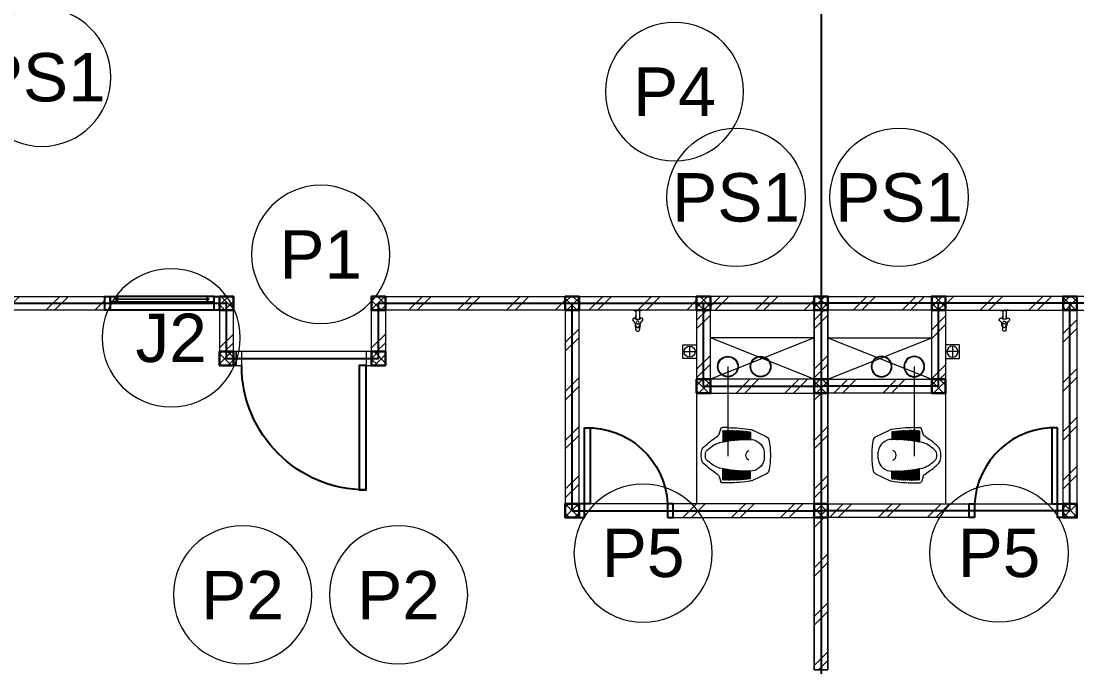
# Model space of a CAD drawing. Header units: millimetres. Extents: x -108 to 357, y -17 to 192.
# Drawn here: x 52.76 to 60.4, y 135.73 to 140.4 of the extents above; entities that cross this region are included whole.
import ezdxf
from ezdxf.enums import TextEntityAlignment as Align

# ---------------------------------------------------------------- set-up
doc = ezdxf.new("R2010")
doc.units = ezdxf.units.MM
for name, color, linetype, lineweight in [('ars', 11, 'Continuous', 0), ('KACA', 151, 'Continuous', 5), ('KOL', 1, 'Continuous', 30), ('KOLOM', 4, 'Continuous', 9), ('lan', 7, 'Continuous', 15), ('NOT', 7, 'Continuous', 20), ('SANITAIR', 15, 'Continuous', 9), ('tem', 5, 'Continuous', 20), ('u', 6, 'Continuous', 20)]:
    doc.layers.add(name, color=color, linetype=linetype, lineweight=lineweight)
doc.layers.add('as', color=1, linetype='Continuous', plot=False)
doc.layers.add('Kusen', color=30, linetype='Continuous')
doc.styles.add('S', font='simplex', dxfattribs={"width": 0.75})
doc.styles.get("Standard").update_dxf_attribs({"font": 'arial.ttf'})
pattern_1 = [(45, (65.3338, -6.02464), (-0.1767767, 0.1767767), []), (45, (65.3963, -6.02464), (-0.1767767, 0.1767767), [])]
pattern_2 = [(45, (66.2838, -6.92464), (-0.1767767, 0.1767767), []), (45, (66.3463, -6.92464), (-0.1767767, 0.1767767), [])]
pattern_3 = [(45, (68.0138, -1.92464), (-0.1767767, 0.1767767), []), (45, (68.0763, -1.92464), (-0.1767767, 0.1767767), [])]
pattern_4 = [(45, (68.0138, -2.82464), (-0.1767767, 0.1767767), []), (45, (68.0763, -2.82464), (-0.1767767, 0.1767767), [])]
pattern_5 = [(45, (68.0138, -3.42464), (-0.1767767, 0.1767767), []), (45, (68.0763, -3.42464), (-0.1767767, 0.1767767), [])]
pattern_6 = [(45, (67.1638, -3.42464), (-0.1767767, 0.1767767), []), (45, (67.2263, -3.42464), (-0.1767767, 0.1767767), [])]

# ---------------------------------------------------------------- blocks, each defined once
blk = doc.blocks.new('KRAN ATAS')
for p, q in [((-0.0198, 0), (0, 0)), ((-0.0198, -0.0015), (-0.0198, 0)), ((0.0198, 0), (0, 0)), ((0.0198, -0.0015), (0.0198, 0)), ((-0.0193, -0.002), (0, -0.002)), ((-0.0087, -0.006), (-0.0087, -0.0441)), ((0.0193, -0.002), (0, -0.002)), ((0.0087, -0.006), (0.0087, -0.0441))]:
    blk.add_line(p, q)
for centre, radius, start, end in [((-0.0191, -0.047), 0.00682, 147.2603, 232.4214), ((-0.0188, -0.0464), 0.00682, 67.5786, 152.7397), ((-0.0514, -0.0871), 0.0447, 7.4918, 50.9581), ((-0.0193, -0.0015), 0.0005, 180, 270), ((0, -0.0187), 0.0268, 232.9628, 307.0372), ((-0.0127, -0.006), 0.004, 0, 90), ((0.0743, -0.0604), 0.0878, 163.7486, 168.4446), ((-0.0388, -0.0275), 0.03, 343.7486, 0), ((0.0514, -0.0871), 0.0447, 129.0419, 172.5082), ((0.0127, -0.006), 0.004, 90, 180), ((0.0388, -0.0275), 0.03, 180, 196.2514), ((-0.0743, -0.0604), 0.0878, 11.5554, 16.2514), ((0.0188, -0.0464), 0.00682, 27.2603, 112.4214), ((0.0193, -0.0015), 0.0005, 270, 0), ((0.0191, -0.047), 0.00682, 307.5786, 32.7397), ((0.0743, -0.0604), 0.0878, 182.0552, 189.0251), ((-0.0892, -0.0965), 0.08, 0.3555, 16.2023), ((-0.0004, -0.0965), 0.0088, 176.8553, 272.6444), ((-0.0004, -0.0613), 0.0068, 86.5771, 273.4229), ((-0.0003, -0.0804), 0.00682, 187.5786, 272.7397), ((0.0004, -0.0613), 0.0068, 266.5771, 93.4229), ((0.0003, -0.0804), 0.00682, 267.2603, 352.4214), ((0.0004, -0.0965), 0.0088, 267.3556, 3.1447), ((0.0892, -0.0965), 0.08, 163.7977, 179.6445), ((-0.0743, -0.0604), 0.0878, 350.9749, 357.9448)]:
    blk.add_arc(centre, radius, start, end)
blk = doc.blocks.new('AVOOR')
blk.add_lwpolyline([(-21.8185, -71.5914), (-21.9185, -71.5914), (-21.9185, -71.4914), (-21.8185, -71.4914)], close=True)
for points in [[(-21.8685, -71.5014), (-21.8685, -71.5814)], [(-21.9085, -71.5414), (-21.8285, -71.5414)]]:
    blk.add_lwpolyline(points)
blk.add_circle((-21.8685, -71.5414), 0.04)
blk = doc.blocks.new('CL J D')
for p, q in [((0.0275, 0.1273), (0.1283, 0.1756)), ((0.145, 0.1598), (0.145, 0.1109)), ((0.1539, 0.1598), (0.1539, 0.1111)), ((0.1587, 0.1615), (0.1587, 0.1111)), ((0.1676, 0.1615), (0.1676, 0.1111)), ((0.1723, 0.1631), (0.1723, 0.1111)), ((0.1812, 0.1631), (0.1812, 0.1109)), ((0.186, 0.1645), (0.186, 0.1109)), ((0.1949, 0.1645), (0.1949, 0.1105)), ((0.1996, 0.1657), (0.1996, 0.1105)), ((0.2085, 0.1657), (0.2085, 0.11)), ((0.2133, 0.1667), (0.2133, 0.11)), ((0.2222, 0.1667), (0.2222, 0.1092)), ((0.2269, 0.1676), (0.2269, 0.1092)), ((0.2358, 0.1676), (0.2358, 0.1082)), ((0.2406, 0.1682), (0.2406, 0.1082)), ((0.2495, 0.1682), (0.2495, 0.107)), ((0.2542, 0.1687), (0.2542, 0.107)), ((0.2631, 0.1687), (0.2631, 0.1056)), ((0.2679, 0.169), (0.2679, 0.1056)), ((0.2768, 0.169), (0.2768, 0.104)), ((0.2815, 0.1692), (0.2815, 0.104)), ((0.2904, 0.1692), (0.2904, 0.1022)), ((0.2952, 0.1691), (0.2952, 0.1022)), ((0.3041, 0.1691), (0.3041, 0.1003)), ((0.306, 0.1938), (0.3479, 0.1938)), ((0.3088, 0.1689), (0.3088, 0.1003)), ((0.3177, 0.1689), (0.3177, 0.0981)), ((0.3225, 0.1685), (0.3225, 0.0981)), ((0.3314, 0.1685), (0.3314, 0.0957)), ((0.3361, 0.1679), (0.3361, 0.0957)), ((0.345, 0.1679), (0.345, 0.093)), ((0.3709, 0.1476), (0.3594, 0.1853)), ((0.0275, -0.1398), (0.1283, -0.188)), ((0.145, -0.1722), (0.145, -0.1234)), ((0.1539, -0.1722), (0.1539, -0.1236)), ((0.1587, -0.174), (0.1587, -0.1236)), ((0.1676, -0.174), (0.1676, -0.1236)), ((0.1723, -0.1756), (0.1723, -0.1236)), ((0.1812, -0.1756), (0.1812, -0.1234)), ((0.186, -0.177), (0.186, -0.1234)), ((0.1949, -0.177), (0.1949, -0.123)), ((0.1996, -0.1782), (0.1996, -0.123)), ((0.2085, -0.1782), (0.2085, -0.1224)), ((0.2133, -0.1792), (0.2133, -0.1224)), ((0.2222, -0.1792), (0.2222, -0.1216)), ((0.2269, -0.18), (0.2269, -0.1216)), ((0.2358, -0.18), (0.2358, -0.1206)), ((0.2406, -0.1807), (0.2406, -0.1206)), ((0.2495, -0.1807), (0.2495, -0.1195)), ((0.2542, -0.1812), (0.2542, -0.1195)), ((0.2631, -0.1812), (0.2631, -0.1181)), ((0.2679, -0.1815), (0.2679, -0.1181)), ((0.2768, -0.1815), (0.2768, -0.1165)), ((0.2815, -0.1816), (0.2815, -0.1165)), ((0.2904, -0.1816), (0.2904, -0.1147)), ((0.2952, -0.1816), (0.2952, -0.1147)), ((0.3041, -0.1816), (0.3041, -0.1127)), ((0.3088, -0.1813), (0.3088, -0.1127)), ((0.3177, -0.1813), (0.3177, -0.1105)), ((0.3225, -0.1809), (0.3225, -0.1105)), ((0.3314, -0.1809), (0.3314, -0.1081)), ((0.3361, -0.1803), (0.3361, -0.1081)), ((0.345, -0.1803), (0.345, -0.1055)), ((0.306, -0.2062), (0.3479, -0.2062)), ((0.3709, -0.16), (0.3594, -0.1977))]:
    blk.add_line(p, q)
for centre, radius, start, end in [((0.1462, 0.1381), 0.0415, 97.43664, 115.58841), ((0.3183, -0.8979), 1.0917, 90.64465, 99.35641), ((0.1495, 0.1598), 0.00445, 0, 180), ((0.1631, 0.1615), 0.00445, 0, 180), ((0.1768, 0.1631), 0.00445, 0, 180), ((0.1904, 0.1645), 0.00445, 0, 180), ((0.2041, 0.1657), 0.00445, 0, 180), ((0.2177, 0.1667), 0.00445, 0, 180), ((0.2314, 0.1676), 0.00445, 0, 180), ((0.245, 0.1682), 0.00445, 0, 180), ((0.2587, 0.1687), 0.00445, 0, 180), ((0.2723, 0.169), 0.00445, 0, 180), ((0.286, 0.1692), 0.00445, 0, 180), ((0.2996, 0.1691), 0.00445, 0, 180), ((0.3133, 0.1689), 0.00445, 0, 180), ((0.3269, 0.1685), 0.00445, 0, 180), ((0.3406, 0.1679), 0.00445, 0, 180), ((0.3479, 0.1818), 0.012, 16.98371, 90), ((0.5098, 0), 0.5098, 167.907, 180.70014), ((0.0403, 0.1006), 0.0297, 115.58841, 167.907), ((0.1458, 0.0077), 0.1009, 89.36458, 171.9631), ((0.1427, 0.1109), 0.00237, 271.71865, 0), ((0.1639, -0.8282), 0.9369, 77.60377, 91.04193), ((0.1563, 0.1111), 0.00237, 180, 0), ((0.17, 0.1111), 0.00237, 180, 0), ((0.1836, 0.1109), 0.00237, 180, 0), ((0.1973, 0.1105), 0.00237, 180, 0), ((0.2109, 0.11), 0.00237, 180, 0), ((0.2246, 0.1092), 0.00237, 180, 0), ((0.2382, 0.1082), 0.00237, 180, 0), ((0.2519, 0.107), 0.00237, 180, 0), ((0.2655, 0.1056), 0.00237, 180, 0), ((0.2792, 0.104), 0.00237, 180, 0), ((0.2928, 0.1022), 0.00237, 180, 0), ((0.3064, 0.1003), 0.00237, 180, 0), ((0.3201, 0.0981), 0.00237, 180, 0), ((0.3337, 0.0957), 0.00237, 180, 0), ((0.3474, 0.093), 0.00237, 180, 258.7357), ((0.3518, 0.0291), 0.0593, 68.96955, 77.12628), ((0.3992, 0.1563), 0.0297, 196.98371, 236.58705), ((0.2831, -0.1497), 0.2509, 43.87855, 68.96955), ((-0.0629, -0.5443), 0.8096, 47.75416, 56.58705), ((0.1995, 0.0001), 0.1551, 171.9445, 182.3259), ((0.1409, -0.0052), 0.0359, 358.3993, 69.7102), ((0.4511, 0.0118), 0.0178, 9.30537, 43.87855), ((0.3402, -0.0063), 0.1302, 0.0418, 9.30537), ((0.4495, 0.0199), 0.0475, 13.4838, 47.75416), ((0.3402, -0.0063), 0.1598, 0.03404, 13.4838), ((0.5098, -0.0125), 0.5098, 179.29986, 192.093), ((0.1995, -0.0125), 0.1551, 177.6741, 188.0555), ((0.1458, -0.0202), 0.1009, 188.0369, 270.63542), ((0.1409, -0.0072), 0.0359, 290.2898, 1.6007), ((0.2831, 0.1372), 0.2509, 291.03045, 316.12145), ((-0.0629, 0.5318), 0.8096, 303.41295, 312.24584), ((0.4511, -0.0243), 0.0178, 316.12145, 350.69463), ((0.3402, -0.0061), 0.1302, 350.69463, 359.9582), ((0.4495, -0.0323), 0.0475, 312.24584, 346.5162), ((0.3402, -0.0061), 0.1598, 346.5162, 359.96596), ((0.0403, -0.113), 0.0297, 192.093, 244.41159), ((0.1427, -0.1234), 0.00237, 0, 88.28135), ((0.1639, 0.8157), 0.9369, 268.95807, 282.39623), ((0.1563, -0.1236), 0.00237, 0, 180), ((0.17, -0.1236), 0.00237, 0, 180), ((0.1836, -0.1234), 0.00237, 0, 180), ((0.1973, -0.123), 0.00237, 0, 180), ((0.2109, -0.1224), 0.00237, 0, 180), ((0.2246, -0.1216), 0.00237, 0, 180), ((0.2382, -0.1206), 0.00237, 0, 180), ((0.2519, -0.1195), 0.00237, 0, 180), ((0.2655, -0.1181), 0.00237, 0, 180), ((0.2792, -0.1165), 0.00237, 0, 180), ((0.2928, -0.1147), 0.00237, 0, 180), ((0.3064, -0.1127), 0.00237, 0, 180), ((0.3201, -0.1105), 0.00237, 0, 180), ((0.3337, -0.1081), 0.00237, 0, 180), ((0.3474, -0.1055), 0.00237, 101.2643, 180), ((0.3518, -0.0415), 0.0593, 282.87372, 291.03045), ((0.3992, -0.1687), 0.0297, 123.41295, 163.01629), ((0.1462, -0.1506), 0.0415, 244.41159, 262.56336), ((0.3183, 0.8854), 1.0917, 260.64359, 269.35535), ((0.1495, -0.1722), 0.00445, 180, 0), ((0.1631, -0.174), 0.00445, 180, 0), ((0.1768, -0.1756), 0.00445, 180, 0), ((0.1904, -0.177), 0.00445, 180, 0), ((0.2041, -0.1782), 0.00445, 180, 0), ((0.2177, -0.1792), 0.00445, 180, 0), ((0.2314, -0.18), 0.00445, 180, 0), ((0.245, -0.1807), 0.00445, 180, 0), ((0.2587, -0.1812), 0.00445, 180, 0), ((0.2723, -0.1815), 0.00445, 180, 0), ((0.286, -0.1816), 0.00445, 180, 0), ((0.2996, -0.1816), 0.00445, 180, 0), ((0.3133, -0.1813), 0.00445, 180, 0), ((0.3269, -0.1809), 0.00445, 180, 0), ((0.3406, -0.1803), 0.00445, 180, 0), ((0.3479, -0.1942), 0.012, 270, 343.01629)]:
    blk.add_arc(centre, radius, start, end)
blk = doc.blocks.new('P.60')
at = {"layer": 'Kusen'}
for points in [[(1472.8348, 997.5354), (1472.8748, 997.5354), (1472.8748, 997.4354), (1472.8348, 997.4354)], [(1473.4748, 997.5354), (1473.5148, 997.5354), (1473.5148, 997.4354), (1473.4748, 997.4354)], [(1472.8748, 996.8854), (1472.9148, 996.8854), (1472.9148, 997.4354), (1472.8748, 997.4354)]]:
    blk.add_lwpolyline(points, close=True, dxfattribs=at)
blk.add_arc((1472.8948, 997.4658), 0.5808, 268.02661, 356.99428, dxfattribs=at)
blk = doc.blocks.new('P-90')
at = {"layer": 'Kusen'}
blk.add_lwpolyline([(374.6908, -21.5979), (374.7408, -21.5979), (374.7408, -22.4979), (374.6908, -22.4979)], close=True, dxfattribs=at)
at = {"layer": 'Kusen', "lineweight": 9}
for points in [[(373.8008, -22.4979), (373.8408, -22.4979), (373.8408, -22.5979), (373.8008, -22.5979)], [(374.7408, -22.4979), (374.7808, -22.4979), (374.7808, -22.5979), (374.7408, -22.5979)]]:
    blk.add_lwpolyline(points, close=True, dxfattribs=at)
at = {"layer": 'Kusen'}
blk.add_arc((374.7408, -22.4979), 0.9, 90, 180, dxfattribs=at)
blk = doc.blocks.new('T. J2')
at = {"layer": 'KACA', "color": 141}
blk.add_lwpolyline([(-0.3792, 0.0775), (0.2908, 0.0775), (0.2908, 0.0825), (-0.3792, 0.0825)], close=True, dxfattribs=at)
at = {"layer": 'Kusen'}
for p, q in [((-0.3692, 0.1), (0.2808, 0.1)), ((-0.4192, 0), (0.3308, 0)), ((0.2808, 0.06), (-0.3692, 0.06))]:
    blk.add_line(p, q, dxfattribs=at)
for points in [[(-0.4592, 0), (-0.4192, 0), (-0.4192, 0.1), (-0.4592, 0.1)], [(0.3308, 0), (0.3708, 0), (0.3708, 0.1), (0.3308, 0.1)]]:
    blk.add_lwpolyline(points, close=True, dxfattribs=at)
for points in [[(-0.3692, 0.0775), (-0.3692, 0.06), (-0.4192, 0.06), (-0.4192, 0.1), (-0.3692, 0.1), (-0.3692, 0.0825), (-0.3792, 0.0825), (-0.3792, 0.0775), (-0.3692, 0.0775)], [(0.2808, 0.0775), (0.2808, 0.06), (0.3308, 0.06), (0.3308, 0.1), (0.2808, 0.1), (0.2808, 0.0825), (0.2908, 0.0825), (0.2908, 0.0775), (0.2808, 0.0775)]]:
    blk.add_lwpolyline(points, dxfattribs=at)
blk = doc.blocks.new('K 10.10')
at = {"layer": 'ars'}
h = blk.add_hatch(dxfattribs=at)
h.set_pattern_fill('_USER', color=256, scale=0.05, angle=45, double=1, pattern_type=0)
h.set_pattern_definition([(45, (0, 0), (-0.035355339, 0.035355339), []), (135, (0, 0), (-0.035355339, -0.035355339), [])])
h.paths.add_polyline_path([(1560.5383, 1380.4069), (1560.6383, 1380.4069), (1560.6383, 1380.5069), (1560.5383, 1380.5069)])
at = {"layer": 'KOL'}
blk.add_lwpolyline([(1560.5383, 1380.4069), (1560.6383, 1380.4069), (1560.6383, 1380.5069), (1560.5383, 1380.5069)], close=True, dxfattribs=at)
blk = doc.blocks.new('typikal-1a')
at = {"layer": 'ars'}
for centre, radius in [((5.526, 5.0422), 0.075), ((5.7625, 5.0422), 0.075), ((5.526, 5.0422), 0.071), ((5.7625, 5.0422), 0.071)]:
    blk.add_circle(centre, radius, dxfattribs=at)
at = {"layer": 'as'}
for p, q in [((0, 5.5), (1.9, 5.5)), ((1.9, 5.1), (1.9, 5.5)), ((3, 5.1), (3, 5.5)), ((3, 5.5), (6.2, 5.5)), ((4.4, 4), (4.4, 5.5)), ((5.35, 4.9), (5.35, 5.5)), ((1.9, 5.1), (3, 5.1)), ((5.35, 4.9), (6.2, 4.9)), ((4.4, 4), (6.2, 4))]:
    blk.add_line(p, q, dxfattribs=at)
at = {"layer": 'lan'}
for p, q in [((2.91, 5.15), (2.01, 5.15)), ((5.3, 4.85), (5.3, 4.05)), ((5.09, 4.05), (4.53, 4.05))]:
    blk.add_line(p, q, dxfattribs=at)
at = {"layer": 'tem'}
for points in [[(1.02, 5.45), (0.05, 5.45), (0.05, 5.55), (1.02, 5.55)], [(3.05, 5.55), (4.35, 5.55), (4.35, 5.45), (3.05, 5.45)], [(4.45, 5.55), (5.3, 5.55), (5.3, 5.45), (4.45, 5.45)], [(6.15, 5.55), (5.4, 5.55), (5.4, 5.45), (6.15, 5.45)], [(1.95, 5.45), (1.85, 5.45), (1.85, 5.15), (1.95, 5.15)], [(2.95, 5.45), (3.05, 5.45), (3.05, 5.15), (2.95, 5.15)], [(4.45, 5.45), (4.35, 5.45), (4.35, 4.05), (4.45, 4.05)], [(5.4, 5.45), (5.3, 5.45), (5.3, 4.95), (5.4, 4.95)], [(6.15, 4.95), (6.25, 4.95), (6.25, 5.45), (6.15, 5.45)], [(1.97, 5.15), (1.95, 5.15), (1.95, 5.05), (1.97, 5.05)], [(5.4, 4.85), (6.15, 4.85), (6.15, 4.95), (5.4, 4.95)], [(6.15, 4.85), (6.25, 4.85), (6.25, 4.05), (6.15, 4.05)], [(5.13, 3.95), (6.15, 3.95), (6.15, 4.05), (5.13, 4.05)], [(6.15, 3.95), (6.25, 3.95), (6.25, 2.85), (6.15, 2.85)]]:
    blk.add_lwpolyline(points, close=True, dxfattribs=at)
at = {"layer": 'u'}
for points in [[(6.15, 5.25), (5.3996, 4.9505)], [(6.15, 4.95), (5.4, 5.25)], [(6.15, 5.25), (5.4, 5.25)], [(5.526, 5.0422), (5.526, 4.3936)]]:
    blk.add_lwpolyline(points, dxfattribs=at)
at = {"layer": 'KOLOM', "extrusion": (0, 0, -1), "zscale": -1}
for p in [(-1562.4883, -1374.9569), (-1563.5883, -1374.9569), (-1564.9883, -1374.9569), (-1565.9383, -1374.9569), (-1566.7883, -1374.9569), (-1562.4883, -1375.3569), (-1563.5883, -1375.3569), (-1565.9383, -1375.5569), (-1566.7883, -1375.5569), (-1564.9883, -1376.4569), (-1566.7883, -1376.4569)]:
    blk.add_blockref('K 10.10', p, dxfattribs=at)
at = {"layer": 'Kusen', "xscale": -1}
blk.add_blockref('T. J2', (1.3908, 5.45), dxfattribs=at)
at = {"layer": 'Kusen', "xscale": -1, "rotation": 180}
for name, p in [('P-90', (-371.8308, -17.4479)), ('P.60', (-1468.3848, 1001.4854))]:
    blk.add_blockref(name, p, dxfattribs=at)
at = {"layer": 'SANITAIR', "extrusion": (0, 0, -1), "xscale": -1.450644103627577, "yscale": 1.450644103627577, "zscale": -1.450644103627577, "rotation": 359.9613440846884}
blk.add_blockref('KRAN ATAS', (-4.874, 5.45), dxfattribs=at)
at = {"layer": 'SANITAIR'}
blk.add_blockref('AVOOR', (27.1181, 76.6914), dxfattribs=at)
at = {"layer": 'SANITAIR', "extrusion": (0, 0, -1), "zscale": -1}
blk.add_blockref('CL J D', (-5.8335, 4.4068), dxfattribs=at)
blk = doc.blocks.new('A-4')
at = {"layer": 'ars'}
h = blk.add_hatch(dxfattribs=at)
h.set_pattern_fill('TEMBOK', color=256, scale=0.25)
h.set_pattern_definition([(45, (62.8838, -3.42464), (-0.1767767, 0.1767767), []), (45, (62.9463, -3.42464), (-0.1767767, 0.1767767), [])])
h.paths.add_polyline_path([(18.65, 48.7), (19.62, 48.7), (19.62, 48.6), (18.65, 48.6)])
h = blk.add_hatch(dxfattribs=at)
h.set_pattern_fill('TEMBOK', color=256, scale=0.25)
h.set_pattern_definition([(45, (66.2138, -3.42464), (-0.1767767, 0.1767767), []), (45, (66.2763, -3.42464), (-0.1767767, 0.1767767), [])])
h.paths.add_polyline_path([(21.65, 48.7), (22.95, 48.7), (22.95, 48.6), (21.65, 48.6)])
h = blk.add_hatch(dxfattribs=at)
h.set_pattern_fill('TEMBOK', color=256, scale=0.25)
h.set_pattern_definition(pattern_6)
h.paths.add_polyline_path([(23.05, 48.7), (23.9, 48.7), (23.9, 48.6), (23.05, 48.6)])
h = blk.add_hatch(dxfattribs=at)
h.set_pattern_fill('TEMBOK', color=256, scale=0.25)
h.set_pattern_definition(pattern_5)
h.paths.add_polyline_path([(24, 48.7), (24.75, 48.7), (24.75, 48.6), (24, 48.6)])
h = blk.add_hatch(dxfattribs=at)
h.set_pattern_fill('TEMBOK', color=256, scale=0.25)
h.set_pattern_definition(pattern_5)
h.paths.add_polyline_path([(25.6, 48.7), (24.85, 48.7), (24.85, 48.6), (25.6, 48.6)])
h = blk.add_hatch(dxfattribs=at)
h.set_pattern_fill('TEMBOK', color=256, scale=0.25)
h.set_pattern_definition(pattern_6)
h.paths.add_polyline_path([(26.55, 48.7), (25.7, 48.7), (25.7, 48.6), (26.55, 48.6)])
h = blk.add_hatch(dxfattribs=at)
h.set_pattern_fill('TEMBOK', color=256, scale=0.25)
h.set_pattern_definition([(45, (62.8338, -7.12464), (-0.1767767, 0.1767767), []), (45, (62.8963, -7.12464), (-0.1767767, 0.1767767), [])])
h.paths.add_polyline_path([(20.55, 48.6), (20.45, 48.6), (20.45, 48.3), (20.55, 48.3)])
h = blk.add_hatch(dxfattribs=at)
h.set_pattern_fill('TEMBOK', color=256, scale=0.25)
h.set_pattern_definition([(45, (63.9338, -7.12464), (-0.1767767, 0.1767767), []), (45, (63.9963, -7.12464), (-0.1767767, 0.1767767), [])])
h.paths.add_polyline_path([(21.65, 48.6), (21.55, 48.6), (21.55, 48.3), (21.65, 48.3)])
h = blk.add_hatch(dxfattribs=at)
h.set_pattern_fill('TEMBOK', color=256, scale=0.25)
h.set_pattern_definition(pattern_1)
h.paths.add_polyline_path([(23.05, 48.6), (22.95, 48.6), (22.95, 47.2), (23.05, 47.2)])
h = blk.add_hatch(dxfattribs=at)
h.set_pattern_fill('TEMBOK', color=256, scale=0.25)
h.set_pattern_definition(pattern_2)
h.paths.add_polyline_path([(24, 48.6), (23.9, 48.6), (23.9, 48.1), (24, 48.1)])
h = blk.add_hatch(dxfattribs=at)
h.set_pattern_fill('TEMBOK', color=256, scale=0.25)
h.set_pattern_definition([(45, (67.1338, -6.92464), (-0.1767767, 0.1767767), []), (45, (67.1963, -6.92464), (-0.1767767, 0.1767767), [])])
h.paths.add_polyline_path([(24.75, 48.6), (24.85, 48.6), (24.85, 48.1), (24.75, 48.1)])
h = blk.add_hatch(dxfattribs=at)
h.set_pattern_fill('TEMBOK', color=256, scale=0.25)
h.set_pattern_definition(pattern_2)
h.paths.add_polyline_path([(25.6, 48.6), (25.7, 48.6), (25.7, 48.1), (25.6, 48.1)])
h = blk.add_hatch(dxfattribs=at)
h.set_pattern_fill('TEMBOK', color=256, scale=0.25)
h.set_pattern_definition(pattern_1)
h.paths.add_polyline_path([(26.55, 48.6), (26.65, 48.6), (26.65, 47.2), (26.55, 47.2)])
h = blk.add_hatch(dxfattribs=at)
h.set_pattern_fill('TEMBOK', color=256, scale=0.25)
h.set_pattern_definition(pattern_4)
h.paths.add_polyline_path([(24, 48.1), (24.75, 48.1), (24.75, 48), (24, 48)])
h = blk.add_hatch(dxfattribs=at)
h.set_pattern_fill('TEMBOK', color=256, scale=0.25)
h.set_pattern_definition(pattern_4)
h.paths.add_polyline_path([(25.6, 48.1), (24.85, 48.1), (24.85, 48), (25.6, 48)])
h = blk.add_hatch(dxfattribs=at)
h.set_pattern_fill('TEMBOK', color=256, scale=0.25)
h.set_pattern_definition([(45, (67.1338, -6.02464), (-0.1767767, 0.1767767), []), (45, (67.1963, -6.02464), (-0.1767767, 0.1767767), [])])
h.paths.add_polyline_path([(24.75, 48), (24.85, 48), (24.85, 47.2), (24.75, 47.2)])
h = blk.add_hatch(dxfattribs=at)
h.set_pattern_fill('TEMBOK', color=256, scale=0.25)
h.set_pattern_definition(pattern_3)
h.paths.add_polyline_path([(23.73, 47.2), (24.75, 47.2), (24.75, 47.1), (23.73, 47.1)])
h = blk.add_hatch(dxfattribs=at)
h.set_pattern_fill('TEMBOK', color=256, scale=0.25)
h.set_pattern_definition(pattern_3)
h.paths.add_polyline_path([(25.87, 47.2), (24.85, 47.2), (24.85, 47.1), (25.87, 47.1)])
h = blk.add_hatch(dxfattribs=at)
h.set_pattern_fill('TEMBOK', color=256, scale=0.25)
h.set_pattern_definition([(45, (67.1338, -4.82464), (-0.1767767, 0.1767767), []), (45, (67.1963, -4.82464), (-0.1767767, 0.1767767), [])])
h.paths.add_polyline_path([(24.75, 47.1), (24.85, 47.1), (24.85, 46), (24.75, 46)])
at = {"layer": 'as'}
blk.add_line((24.8, 56.25), (24.8, 43.15), dxfattribs=at)
at = {"layer": 'lan'}
blk.add_blockref('typikal-1a', (18.6, 43.15), dxfattribs=at)
at = {"layer": 'lan', "xscale": -1}
blk.add_blockref('typikal-1a', (31, 43.15), dxfattribs=at)
blk = doc.blocks.new('NAV')
blk.add_circle((0, -0.4), 0.4)
at = {"style": 'S', "width": 0.75, "flags": 4}
blk.add_attdef('AV', text='', height=0.3, dxfattribs=at).set_placement((0, -0.4), align=Align.MIDDLE)

msp = doc.modelspace()

# ---------------------------------------------------------------- block references
msp.add_blockref('A-4', (33.74738, 89.70808))
at = {"layer": 'NOT'}
ref = msp.add_blockref('NAV', (52.91165, 139.49225), dxfattribs=dict(at, xscale=-1.25, yscale=1.25, zscale=1.25, rotation=180))
ref.add_attrib('AV', 'PS1', dxfattribs={"layer": '0', "height": 0.35, "flags": 4}).set_placement((52.91165, 139.99225), align=Align.MIDDLE)
ref = msp.add_blockref('NAV', (57.4873, 139.38799), dxfattribs=dict(at, xscale=-1.25, yscale=1.25, zscale=1.25, rotation=180))
ref.add_attrib('AV', 'P4', dxfattribs={"layer": '0', "height": 0.35, "flags": 4}).set_placement((57.4873, 139.88799), align=Align.MIDDLE)
ref = msp.add_blockref('NAV', (57.93274, 139.62391), dxfattribs=dict(at, xscale=1.25, yscale=1.25, zscale=1.25))
ref.add_attrib('AV', 'PS1', dxfattribs={"layer": '0', "height": 0.35, "rotation": 360, "flags": 4}).set_placement((57.93274, 139.12391), align=Align.MIDDLE)
ref = msp.add_blockref('NAV', (59.11165, 139.62391), dxfattribs=dict(at, xscale=1.25, yscale=1.25, zscale=1.25))
ref.add_attrib('AV', 'PS1', dxfattribs={"layer": '0', "height": 0.35, "rotation": 360, "flags": 4}).set_placement((59.11165, 139.12391), align=Align.MIDDLE)
ref = msp.add_blockref('NAV', (54.92901, 139.21124), dxfattribs=dict(at, xscale=-1.25, yscale=1.25, zscale=1.25))
ref.add_attrib('AV', 'P1', dxfattribs={"layer": '0', "height": 0.35, "flags": 4}).set_placement((54.92901, 138.71124), align=Align.MIDDLE)
ref = msp.add_blockref('NAV', (53.84738, 138.60808), dxfattribs=dict(at, xscale=-1.25, yscale=1.25, zscale=1.25))
ref.add_attrib('AV', 'J2', dxfattribs={"layer": '0', "height": 0.35, "flags": 4}).set_placement((53.84738, 138.10808), align=Align.MIDDLE)
ref = msp.add_blockref('NAV', (57.26052, 137.05105), dxfattribs=dict(at, xscale=-1.25, yscale=1.25, zscale=1.25))
ref.add_attrib('AV', 'P5', dxfattribs={"layer": '0', "height": 0.35, "flags": 4}).set_placement((57.26052, 136.55105), align=Align.MIDDLE)
ref = msp.add_blockref('NAV', (59.83424, 137.05105), dxfattribs=dict(at, xscale=1.25, yscale=1.25, zscale=1.25))
ref.add_attrib('AV', 'P5', dxfattribs={"layer": '0', "height": 0.35, "rotation": 360, "flags": 4}).set_placement((59.83424, 136.55105), align=Align.MIDDLE)
ref = msp.add_blockref('NAV', (54.36431, 136.74981), dxfattribs=dict(at, xscale=-1.25, yscale=1.25, zscale=1.25))
ref.add_attrib('AV', 'P2', dxfattribs={"layer": '0', "height": 0.35, "flags": 4}).set_placement((54.36431, 136.24981), align=Align.MIDDLE)
ref = msp.add_blockref('NAV', (55.49176, 136.74981), dxfattribs=dict(at, xscale=-1.25, yscale=1.25, zscale=1.25))
ref.add_attrib('AV', 'P2', dxfattribs={"layer": '0', "height": 0.35, "flags": 4}).set_placement((55.49176, 136.24981), align=Align.MIDDLE)

doc.saveas('drawing.dxf')
